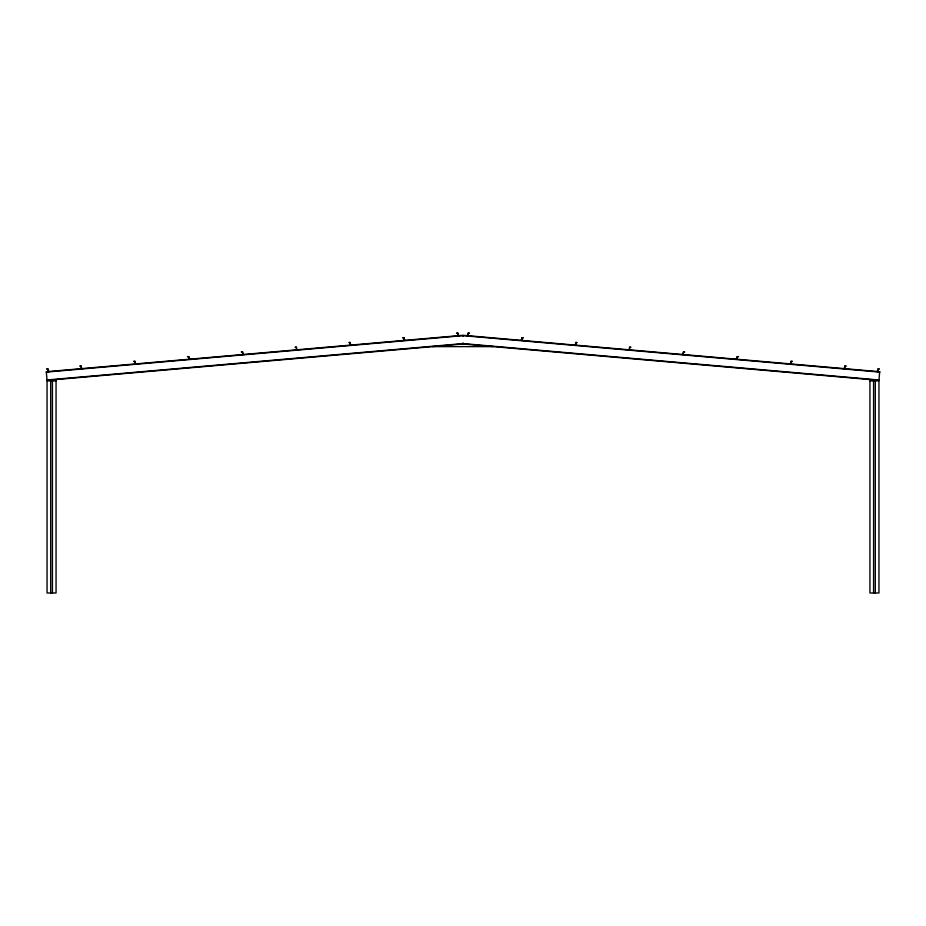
<?xml version="1.0" encoding="UTF-8"?>
<svg xmlns="http://www.w3.org/2000/svg" width="926" height="926" viewBox="0 0 926 926"><rect width="100%" height="100%" fill="white"/><g stroke="black" fill="none" stroke-linecap="round" stroke-linejoin="round"><path stroke-width="1.39" d="M466.588 335.594L467.861 335.525L468.081 333.013L469.517 333.14L468.243 333.21L468.024 335.721M520.4 340.305L521.674 340.236L521.894 337.724L523.329 337.851L522.056 337.921L521.836 340.432M574.213 345.004L575.486 344.935L575.706 342.435L577.141 342.551L575.868 342.62L575.648 345.132M628.025 349.715L629.298 349.646L629.518 347.134L630.953 347.262L629.68 347.331L629.46 349.843M681.837 354.426L683.11 354.357L683.33 351.845L684.765 351.973L683.492 352.042L683.272 354.554M735.661 359.138L736.922 359.068L737.142 356.556L738.578 356.684L737.304 356.753L737.084 359.265M789.473 363.837L790.735 363.768L790.954 361.256L792.39 361.383L791.128 361.453L790.908 363.964M843.285 368.548L844.558 368.479L844.778 365.967L846.214 366.094L844.94 366.164L844.72 368.675M876.471 371.453L877.744 371.384L877.964 368.872L879.387 368.999L878.126 369.069L877.906 371.581M51.833 381.049L56.058 380.702M874.723 381.049L878.948 380.702M46.335 372.09L463 335.64L879.665 372.09M47.018 379.984L463 343.592L878.982 379.984M432.511 346.625L493.489 346.625M47.052 380.702L51.277 381.049M869.942 380.702L874.167 381.049M459.412 335.594L458.139 335.525L457.919 333.013L456.483 333.14L457.757 333.21L457.976 335.721M405.6 340.305L404.326 340.236L404.106 337.724L402.671 337.851L403.944 337.921L404.164 340.432M351.787 345.004L350.514 344.935L350.294 342.435L348.859 342.551L350.132 342.62L350.352 345.132M297.975 349.715L296.702 349.646L296.482 347.134L295.047 347.262L296.32 347.331L296.54 349.843M244.163 354.426L242.89 354.357L242.67 351.845L241.235 351.973L242.508 352.042L242.728 354.554M190.339 359.138L189.078 359.068L188.858 356.556L187.422 356.684L188.696 356.753L188.916 359.265M136.527 363.837L135.265 363.768L135.046 361.256L133.61 361.383L134.872 361.453L135.092 363.964M82.715 368.548L81.442 368.479L81.222 365.967L79.786 366.094L81.06 366.164L81.28 368.675M49.529 371.453L48.256 371.384L48.036 368.872L46.613 368.999L47.874 369.069L48.094 371.581M875.313 380.343L875.313 592.987M873.577 380.343L873.577 592.987M463 335.663L463 336.335M463 342.898L463 343.569M52.423 380.343L52.423 592.987M50.687 380.343L50.687 592.987M879.7 371.731L878.948 380.343L878.948 592.987L869.942 592.987L869.942 380.343L878.948 380.343L463 343.951L47.052 380.343L47.052 592.987L56.058 592.987L56.058 380.343L47.052 380.343L46.3 371.731L463 335.281L879.7 371.731"/></g></svg>
